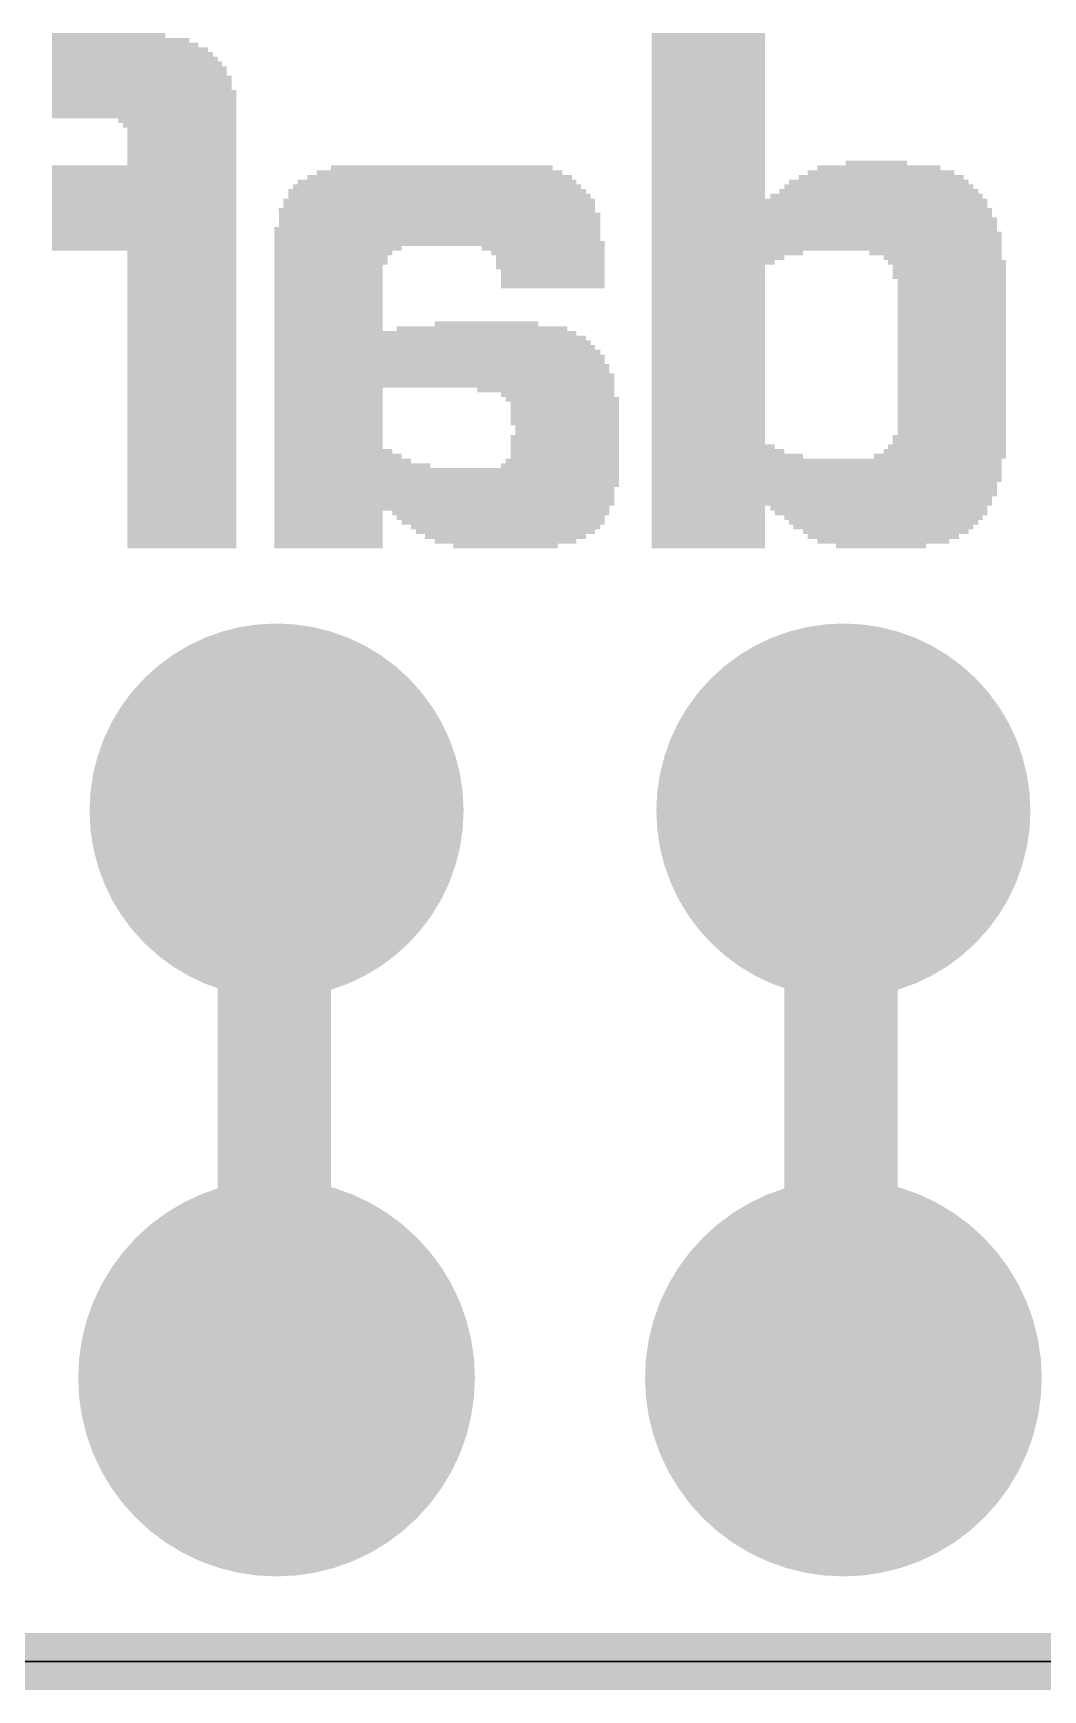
# Model space of a CAD drawing. Extents: x -0.1 to 50.9, y -0.1 to 23.
# Drawn here: x 17.96 to 22.48, y -0.13 to 7.29 of the extents above; entities that cross this region are included whole.
import ezdxf

# ---------------------------------------------------------------- set-up
doc = ezdxf.new("R2010")
doc.units = 0
for name, color, linetype in [('1', 12, 'CONTINUOUS'), ('16', 5, 'CONTINUOUS'), ('17', 110, 'CONTINUOUS'), ('20', 53, 'CONTINUOUS'), ('200', 40, 'CONTINUOUS'), ('201', 6, 'CONTINUOUS')]:
    doc.layers.add(name, color=color, linetype=linetype)

# ---------------------------------------------------------------- blocks, each defined once
blk = doc.blocks.new('ROUNDP')
at = {"const_width": 0.5}
blk.add_lwpolyline([(0, -0.25, 1), (0, 0.25, 1), (0, -0.25)], format="xyb", dxfattribs=at)
blk = doc.blocks.new('RECT')
blk.add_solid([(-0.5, -0.5), (0.5, -0.5), (-0.5, 0.5), (0.5, 0.5)])

msp = doc.modelspace()

# ---------------------------------------------------------------- linework, layer by layer
at = {"layer": '1', "const_width": 0.254}
msp.add_lwpolyline([(0, 0), (50.8, 0)], dxfattribs=at)
at = {"layer": '16', "const_width": 0.254}
for points in [[(19.05, 1.27), (19.05, 3.81)], [(21.59, 3.81), (21.59, 1.27)], [(0, 0), (50.8, 0)]]:
    msp.add_lwpolyline(points, dxfattribs=at)
at = {"layer": '16', "const_width": 0.127}
for points in [[(19.1135, 3.81, 1), (18.9865, 3.81)], [(21.6535, 3.81, 1), (21.5265, 3.81)], [(18.9865, 1.27, 1), (19.1135, 1.27)], [(21.5265, 1.27, 1), (21.6535, 1.27)]]:
    msp.add_lwpolyline(points, format="xyb", dxfattribs=at)
at = {"layer": '20'}
for p, q in [((48.26, 0), (2.54, 0)), ((2.54, 0), (48.26, 0))]:
    msp.add_line(p, q, dxfattribs=at)

# ---------------------------------------------------------------- block references
at = {"layer": '17', "xscale": 1.6764, "yscale": 1.6764, "rotation": 270}
for p in [(19.05, 3.81), (19.05, 3.81), (21.59, 3.81), (21.59, 3.81)]:
    msp.add_blockref('ROUNDP', p, dxfattribs=at)
at = {"layer": '17', "xscale": 1.778, "yscale": 1.778}
for p in [(19.05, 1.27), (19.05, 1.27), (21.59, 1.27), (21.59, 1.27)]:
    msp.add_blockref('ROUNDP', p, dxfattribs=at)
at = {"layer": '200'}
for p, xscale, yscale in [((19.0398, 4.0005), 0.3404, 0.0213), ((19.0398, 4.0217), 0.254, 0.0211), ((19.0398, 4.0428), 0.1676, 0.0211), ((21.5798, 4.0005), 0.3404, 0.0213), ((21.5798, 4.0217), 0.254, 0.0211), ((21.5798, 4.0428), 0.1676, 0.0211), ((19.0398, 3.9582), 0.4216, 0.0211), ((19.0398, 3.937), 0.4216, 0.0213), ((19.0398, 3.9793), 0.381, 0.0211), ((21.5798, 3.9582), 0.4216, 0.0211), ((21.5798, 3.937), 0.4216, 0.0213), ((21.5798, 3.9793), 0.381, 0.0211), ((19.0398, 3.8735), 0.508, 0.0213), ((19.0398, 3.8523), 0.508, 0.0211), ((19.0398, 3.9158), 0.4674, 0.0211), ((19.0398, 3.8947), 0.4674, 0.0211), ((21.5798, 3.8735), 0.508, 0.0213), ((21.5798, 3.8523), 0.508, 0.0211), ((21.5798, 3.9158), 0.4674, 0.0211), ((21.5798, 3.8947), 0.4674, 0.0211), ((19.0398, 3.8312), 0.508, 0.0211), ((19.0398, 3.81), 0.508, 0.0213), ((19.0398, 3.7888), 0.508, 0.0211), ((21.5798, 3.8312), 0.508, 0.0211), ((21.5798, 3.81), 0.508, 0.0213), ((21.5798, 3.7888), 0.508, 0.0211), ((19.0398, 3.7677), 0.508, 0.0211), ((19.0398, 3.7465), 0.508, 0.0213), ((19.0398, 3.7253), 0.508, 0.0211), ((19.0398, 3.7042), 0.508, 0.0211), ((21.5798, 3.7677), 0.508, 0.0211), ((21.5798, 3.7465), 0.508, 0.0213), ((21.5798, 3.7253), 0.508, 0.0211), ((21.5798, 3.7042), 0.508, 0.0211), ((19.0398, 3.683), 0.508, 0.0213), ((19.0398, 3.6618), 0.508, 0.0211), ((19.0398, 3.6407), 0.508, 0.0211), ((21.5798, 3.683), 0.508, 0.0213), ((21.5798, 3.6618), 0.508, 0.0211), ((21.5798, 3.6407), 0.508, 0.0211), ((19.0398, 3.6195), 0.508, 0.0213), ((19.0398, 3.5983), 0.508, 0.0211), ((19.0398, 3.5772), 0.508, 0.0211), ((19.0398, 3.556), 0.508, 0.0213), ((21.5798, 3.6195), 0.508, 0.0213), ((21.5798, 3.5983), 0.508, 0.0211), ((21.5798, 3.5772), 0.508, 0.0211), ((21.5798, 3.556), 0.508, 0.0213), ((19.0398, 3.5348), 0.508, 0.0211), ((19.0398, 3.5137), 0.508, 0.0211), ((19.0398, 3.4925), 0.508, 0.0213), ((21.5798, 3.5348), 0.508, 0.0211), ((21.5798, 3.5137), 0.508, 0.0211), ((21.5798, 3.4925), 0.508, 0.0213), ((19.0398, 3.4713), 0.508, 0.0211), ((19.0398, 3.4502), 0.508, 0.0211), ((19.0398, 3.429), 0.508, 0.0213), ((19.0398, 3.4078), 0.508, 0.0211), ((21.5798, 3.4713), 0.508, 0.0211), ((21.5798, 3.4502), 0.508, 0.0211), ((21.5798, 3.429), 0.508, 0.0213), ((21.5798, 3.4078), 0.508, 0.0211), ((19.0398, 3.3867), 0.508, 0.0211), ((19.0398, 3.3655), 0.508, 0.0213), ((19.0398, 3.3443), 0.508, 0.0211), ((21.5798, 3.3867), 0.508, 0.0211), ((21.5798, 3.3655), 0.508, 0.0213), ((21.5798, 3.3443), 0.508, 0.0211), ((19.0398, 3.3232), 0.508, 0.0211), ((19.0398, 3.302), 0.508, 0.0213), ((19.0398, 3.2808), 0.508, 0.0211), ((19.0398, 3.2597), 0.508, 0.0211), ((21.5798, 3.3232), 0.508, 0.0211), ((21.5798, 3.302), 0.508, 0.0213), ((21.5798, 3.2808), 0.508, 0.0211), ((21.5798, 3.2597), 0.508, 0.0211), ((19.0398, 3.2385), 0.508, 0.0213), ((19.0398, 3.2173), 0.508, 0.0211), ((19.0398, 3.1962), 0.508, 0.0211), ((21.5798, 3.2385), 0.508, 0.0213), ((21.5798, 3.2173), 0.508, 0.0211), ((21.5798, 3.1962), 0.508, 0.0211), ((19.0398, 3.175), 0.508, 0.0213), ((19.0398, 3.1538), 0.508, 0.0211), ((19.0398, 3.1327), 0.508, 0.0211), ((19.0398, 3.1115), 0.508, 0.0213), ((21.5798, 3.175), 0.508, 0.0213), ((21.5798, 3.1538), 0.508, 0.0211), ((21.5798, 3.1327), 0.508, 0.0211), ((21.5798, 3.1115), 0.508, 0.0213), ((19.0398, 3.0903), 0.508, 0.0211), ((19.0398, 3.0692), 0.508, 0.0211), ((19.0398, 3.048), 0.508, 0.0213), ((21.5798, 3.0903), 0.508, 0.0211), ((21.5798, 3.0692), 0.508, 0.0211), ((21.5798, 3.048), 0.508, 0.0213), ((19.0398, 3.0268), 0.508, 0.0211), ((19.0398, 3.0057), 0.508, 0.0211), ((19.0398, 2.9845), 0.508, 0.0213), ((19.0398, 2.9633), 0.508, 0.0211), ((21.5798, 3.0268), 0.508, 0.0211), ((21.5798, 3.0057), 0.508, 0.0211), ((21.5798, 2.9845), 0.508, 0.0213), ((21.5798, 2.9633), 0.508, 0.0211), ((19.0398, 2.9422), 0.508, 0.0211), ((19.0398, 2.921), 0.508, 0.0213), ((19.0398, 2.8998), 0.508, 0.0211), ((21.5798, 2.9422), 0.508, 0.0211), ((21.5798, 2.921), 0.508, 0.0213), ((21.5798, 2.8998), 0.508, 0.0211), ((19.0398, 2.8787), 0.508, 0.0211), ((19.0398, 2.8575), 0.508, 0.0213), ((19.0398, 2.8363), 0.508, 0.0211), ((19.0398, 2.8152), 0.508, 0.0211), ((21.5798, 2.8787), 0.508, 0.0211), ((21.5798, 2.8575), 0.508, 0.0213), ((21.5798, 2.8363), 0.508, 0.0211), ((21.5798, 2.8152), 0.508, 0.0211), ((19.0398, 2.794), 0.508, 0.0213), ((19.0398, 2.7728), 0.508, 0.0211), ((19.0398, 2.7517), 0.508, 0.0211), ((21.5798, 2.794), 0.508, 0.0213), ((21.5798, 2.7728), 0.508, 0.0211), ((21.5798, 2.7517), 0.508, 0.0211), ((19.0398, 2.7305), 0.508, 0.0213), ((19.0398, 2.7093), 0.508, 0.0211), ((19.0398, 2.6882), 0.508, 0.0211), ((19.0398, 2.667), 0.508, 0.0213), ((21.5798, 2.7305), 0.508, 0.0213), ((21.5798, 2.7093), 0.508, 0.0211), ((21.5798, 2.6882), 0.508, 0.0211), ((21.5798, 2.667), 0.508, 0.0213), ((19.0398, 2.6458), 0.508, 0.0211), ((19.0398, 2.6247), 0.508, 0.0211), ((19.0398, 2.6035), 0.508, 0.0213), ((21.5798, 2.6458), 0.508, 0.0211), ((21.5798, 2.6247), 0.508, 0.0211), ((21.5798, 2.6035), 0.508, 0.0213), ((19.0398, 2.5823), 0.508, 0.0211), ((19.0398, 2.5612), 0.508, 0.0211), ((19.0398, 2.54), 0.508, 0.0213), ((19.0398, 2.5188), 0.508, 0.0211), ((21.5798, 2.5823), 0.508, 0.0211), ((21.5798, 2.5612), 0.508, 0.0211), ((21.5798, 2.54), 0.508, 0.0213), ((21.5798, 2.5188), 0.508, 0.0211), ((19.0398, 2.4977), 0.508, 0.0211), ((19.0398, 2.4765), 0.508, 0.0213), ((19.0398, 2.4553), 0.508, 0.0211), ((21.5798, 2.4977), 0.508, 0.0211), ((21.5798, 2.4765), 0.508, 0.0213), ((21.5798, 2.4553), 0.508, 0.0211), ((19.0398, 2.4342), 0.508, 0.0211), ((19.0398, 2.413), 0.508, 0.0213), ((19.0398, 2.3918), 0.508, 0.0211), ((19.0398, 2.3707), 0.508, 0.0211), ((21.5798, 2.4342), 0.508, 0.0211), ((21.5798, 2.413), 0.508, 0.0213), ((21.5798, 2.3918), 0.508, 0.0211), ((21.5798, 2.3707), 0.508, 0.0211), ((19.0398, 2.3495), 0.508, 0.0213), ((19.0398, 2.3283), 0.508, 0.0211), ((19.0398, 2.3072), 0.508, 0.0211), ((21.5798, 2.3495), 0.508, 0.0213), ((21.5798, 2.3283), 0.508, 0.0211), ((21.5798, 2.3072), 0.508, 0.0211), ((19.0398, 2.286), 0.508, 0.0213), ((19.0398, 2.2648), 0.508, 0.0211), ((19.0398, 2.2437), 0.508, 0.0211), ((19.0398, 2.2225), 0.508, 0.0213), ((21.5798, 2.286), 0.508, 0.0213), ((21.5798, 2.2648), 0.508, 0.0211), ((21.5798, 2.2437), 0.508, 0.0211), ((21.5798, 2.2225), 0.508, 0.0213), ((19.0398, 2.2013), 0.508, 0.0211), ((19.0398, 2.1802), 0.508, 0.0211), ((19.0398, 2.159), 0.508, 0.0213), ((21.5798, 2.2013), 0.508, 0.0211), ((21.5798, 2.1802), 0.508, 0.0211), ((21.5798, 2.159), 0.508, 0.0213), ((19.0398, 2.1378), 0.508, 0.0211), ((19.0398, 2.1167), 0.508, 0.0211), ((19.0398, 2.0955), 0.508, 0.0213), ((19.0398, 2.0743), 0.508, 0.0211), ((21.5798, 2.1378), 0.508, 0.0211), ((21.5798, 2.1167), 0.508, 0.0211), ((21.5798, 2.0955), 0.508, 0.0213), ((21.5798, 2.0743), 0.508, 0.0211), ((19.0398, 2.0532), 0.508, 0.0211), ((19.0398, 2.032), 0.508, 0.0213), ((19.0398, 2.0108), 0.508, 0.0211), ((21.5798, 2.0532), 0.508, 0.0211), ((21.5798, 2.032), 0.508, 0.0213), ((21.5798, 2.0108), 0.508, 0.0211), ((19.0398, 1.9897), 0.508, 0.0211), ((19.0398, 1.9685), 0.508, 0.0213), ((19.0398, 1.9473), 0.508, 0.0211), ((19.0398, 1.9262), 0.508, 0.0211), ((21.5798, 1.9897), 0.508, 0.0211), ((21.5798, 1.9685), 0.508, 0.0213), ((21.5798, 1.9473), 0.508, 0.0211), ((21.5798, 1.9262), 0.508, 0.0211), ((19.0398, 1.905), 0.508, 0.0213), ((19.0398, 1.8838), 0.508, 0.0211), ((19.0398, 1.8627), 0.508, 0.0211), ((21.5798, 1.905), 0.508, 0.0213), ((21.5798, 1.8838), 0.508, 0.0211), ((21.5798, 1.8627), 0.508, 0.0211), ((19.0398, 1.8415), 0.508, 0.0213), ((19.0398, 1.8203), 0.508, 0.0211), ((19.0398, 1.7992), 0.508, 0.0211), ((19.0398, 1.778), 0.508, 0.0213), ((21.5798, 1.8415), 0.508, 0.0213), ((21.5798, 1.8203), 0.508, 0.0211), ((21.5798, 1.7992), 0.508, 0.0211), ((21.5798, 1.778), 0.508, 0.0213), ((19.0398, 1.7568), 0.508, 0.0211), ((19.0398, 1.7357), 0.508, 0.0211), ((19.0398, 1.7145), 0.508, 0.0213), ((21.5798, 1.7568), 0.508, 0.0211), ((21.5798, 1.7357), 0.508, 0.0211), ((21.5798, 1.7145), 0.508, 0.0213), ((19.0398, 1.6933), 0.508, 0.0211), ((19.0398, 1.6722), 0.508, 0.0211), ((19.0398, 1.651), 0.508, 0.0213), ((19.0398, 1.6298), 0.508, 0.0211), ((21.5798, 1.6933), 0.508, 0.0211), ((21.5798, 1.6722), 0.508, 0.0211), ((21.5798, 1.651), 0.508, 0.0213), ((21.5798, 1.6298), 0.508, 0.0211), ((19.0398, 1.6087), 0.508, 0.0211), ((19.0398, 1.5875), 0.508, 0.0213), ((19.0398, 1.5663), 0.508, 0.0211), ((21.5798, 1.6087), 0.508, 0.0211), ((21.5798, 1.5875), 0.508, 0.0213), ((21.5798, 1.5663), 0.508, 0.0211), ((19.0398, 1.5452), 0.508, 0.0211), ((19.0398, 1.524), 0.508, 0.0213), ((19.0398, 1.5028), 0.508, 0.0211), ((19.0398, 1.4817), 0.508, 0.0211), ((21.5798, 1.5452), 0.508, 0.0211), ((21.5798, 1.524), 0.508, 0.0213), ((21.5798, 1.5028), 0.508, 0.0211), ((21.5798, 1.4817), 0.508, 0.0211), ((19.0398, 1.4605), 0.508, 0.0213), ((19.0398, 1.4393), 0.508, 0.0211), ((19.0398, 1.4182), 0.508, 0.0211), ((21.5798, 1.4605), 0.508, 0.0213), ((21.5798, 1.4393), 0.508, 0.0211), ((21.5798, 1.4182), 0.508, 0.0211), ((19.0398, 1.397), 0.508, 0.0213), ((19.0398, 1.3758), 0.508, 0.0211), ((19.0398, 1.3547), 0.508, 0.0211), ((19.0398, 1.3335), 0.508, 0.0213), ((21.5798, 1.397), 0.508, 0.0213), ((21.5798, 1.3758), 0.508, 0.0211), ((21.5798, 1.3547), 0.508, 0.0211), ((21.5798, 1.3335), 0.508, 0.0213), ((19.0398, 1.3123), 0.508, 0.0211), ((19.0398, 1.2912), 0.508, 0.0211), ((19.0398, 1.27), 0.508, 0.0213), ((21.5798, 1.3123), 0.508, 0.0211), ((21.5798, 1.2912), 0.508, 0.0211), ((21.5798, 1.27), 0.508, 0.0213), ((19.0398, 1.2488), 0.508, 0.0211), ((19.0398, 1.2277), 0.508, 0.0211), ((19.0398, 1.2065), 0.508, 0.0213), ((19.0398, 1.1853), 0.508, 0.0211), ((21.5798, 1.2488), 0.508, 0.0211), ((21.5798, 1.2277), 0.508, 0.0211), ((21.5798, 1.2065), 0.508, 0.0213), ((21.5798, 1.1853), 0.508, 0.0211), ((19.0398, 1.1642), 0.4674, 0.0211), ((19.0398, 1.143), 0.4674, 0.0213), ((19.0398, 1.1218), 0.4216, 0.0211), ((21.5798, 1.1642), 0.4674, 0.0211), ((21.5798, 1.143), 0.4674, 0.0213), ((21.5798, 1.1218), 0.4216, 0.0211), ((19.0398, 1.1007), 0.4216, 0.0211), ((19.0398, 1.0795), 0.381, 0.0213), ((19.0398, 1.0583), 0.3404, 0.0211), ((19.0398, 1.0372), 0.254, 0.0211), ((21.5798, 1.1007), 0.4216, 0.0211), ((21.5798, 1.0795), 0.381, 0.0213), ((21.5798, 1.0583), 0.3404, 0.0211), ((21.5798, 1.0372), 0.254, 0.0211), ((19.0398, 1.016), 0.1676, 0.0213), ((21.5798, 1.016), 0.1676, 0.0213)]:
    msp.add_blockref('RECT', p, dxfattribs=dict(at, xscale=xscale, yscale=yscale))
at = {"layer": '201', "rotation": 180}
for p, xscale, yscale in [((18.2982, 7.2813), 0.508, 0.0211), ((18.3515, 7.2602), 0.6147, 0.0211), ((20.9855, 7.2813), 0.508, 0.0211), ((20.9855, 7.2602), 0.508, 0.0211), ((18.3934, 7.2178), 0.6985, 0.0211), ((18.4048, 7.1967), 0.7214, 0.0211), ((18.3718, 7.239), 0.6553, 0.0213), ((20.9855, 7.239), 0.508, 0.0213), ((20.9855, 7.2178), 0.508, 0.0211), ((20.9855, 7.1967), 0.508, 0.0211), ((18.415, 7.1755), 0.7417, 0.0213), ((18.4252, 7.1543), 0.762, 0.0211), ((18.4353, 7.1332), 0.7823, 0.0211), ((18.4353, 7.112), 0.7823, 0.0213), ((20.9855, 7.1755), 0.508, 0.0213), ((20.9855, 7.1543), 0.508, 0.0211), ((20.9855, 7.1332), 0.508, 0.0211), ((20.9855, 7.112), 0.508, 0.0213), ((18.4468, 7.0908), 0.8052, 0.0211), ((18.4468, 7.0697), 0.8052, 0.0211), ((18.4468, 7.0485), 0.8052, 0.0213), ((20.9855, 7.0908), 0.508, 0.0211), ((20.9855, 7.0697), 0.508, 0.0211), ((20.9855, 7.0485), 0.508, 0.0213), ((18.4569, 7.0273), 0.8255, 0.0211), ((18.4569, 7.0062), 0.8255, 0.0211), ((18.4569, 6.985), 0.8255, 0.0213), ((18.4569, 6.9638), 0.8255, 0.0211), ((20.9855, 7.0273), 0.508, 0.0211), ((20.9855, 7.0062), 0.508, 0.0211), ((20.9855, 6.985), 0.508, 0.0213), ((20.9855, 6.9638), 0.508, 0.0211), ((18.4569, 6.9427), 0.8255, 0.0211), ((18.4569, 6.9215), 0.8255, 0.0213), ((18.6055, 6.9003), 0.5283, 0.0211), ((20.9855, 6.9427), 0.508, 0.0211), ((20.9855, 6.9215), 0.508, 0.0213), ((20.9855, 6.9003), 0.508, 0.0211), ((18.6157, 6.8792), 0.508, 0.0211), ((18.6258, 6.858), 0.4877, 0.0213), ((18.6258, 6.8368), 0.4877, 0.0211), ((18.6258, 6.8157), 0.4877, 0.0211), ((20.9855, 6.8792), 0.508, 0.0211), ((20.9855, 6.858), 0.508, 0.0213), ((20.9855, 6.8368), 0.508, 0.0211), ((20.9855, 6.8157), 0.508, 0.0211), ((18.6258, 6.7945), 0.4877, 0.0213), ((18.6258, 6.7733), 0.4877, 0.0211), ((18.6258, 6.7522), 0.4877, 0.0211), ((20.9855, 6.7945), 0.508, 0.0213), ((20.9855, 6.7733), 0.508, 0.0211), ((20.9855, 6.7522), 0.508, 0.0211), ((18.4569, 6.6887), 0.8255, 0.0211), ((18.4569, 6.6675), 0.8255, 0.0213), ((18.6258, 6.731), 0.4877, 0.0213), ((18.6258, 6.7098), 0.4877, 0.0211), ((19.7803, 6.6675), 1.0998, 0.0213), ((19.7904, 6.6887), 0.9931, 0.0211), ((20.9855, 6.731), 0.508, 0.0213), ((20.9855, 6.7098), 0.508, 0.0211), ((20.9855, 6.6887), 0.508, 0.0211), ((20.9855, 6.6675), 0.508, 0.0213), ((21.7589, 6.6675), 0.6579, 0.0213), ((21.7488, 6.6887), 0.5512, 0.0211), ((21.7373, 6.7098), 0.2743, 0.0211), ((18.4569, 6.6463), 0.8255, 0.0211), ((18.4569, 6.6252), 0.8255, 0.0211), ((18.4569, 6.604), 0.8255, 0.0213), ((19.7688, 6.604), 1.2903, 0.0213), ((19.7688, 6.6252), 1.2497, 0.0211), ((19.7803, 6.6463), 1.1862, 0.0211), ((20.9855, 6.6463), 0.508, 0.0211), ((20.9855, 6.6252), 0.508, 0.0211), ((20.9855, 6.604), 0.508, 0.0213), ((21.7488, 6.604), 0.8458, 0.0213), ((21.7488, 6.6252), 0.8052, 0.0211), ((21.7589, 6.6463), 0.7391, 0.0211), ((18.4569, 6.5828), 0.8255, 0.0211), ((18.4569, 6.5617), 0.8255, 0.0211), ((18.4569, 6.5405), 0.8255, 0.0213), ((18.4569, 6.5193), 0.8255, 0.0211), ((19.779, 6.5405), 1.397, 0.0213), ((19.779, 6.5193), 1.397, 0.0211), ((19.7701, 6.5828), 1.3335, 0.0211), ((19.7803, 6.5617), 1.3538, 0.0211), ((21.4833, 6.5405), 1.5037, 0.0213), ((21.4833, 6.5193), 1.5037, 0.0211), ((20.9855, 6.5828), 0.508, 0.0211), ((20.9855, 6.5617), 0.508, 0.0211), ((21.7386, 6.5617), 0.9525, 0.0211), ((21.7488, 6.5828), 0.8915, 0.0211), ((18.4569, 6.4982), 0.8255, 0.0211), ((18.4569, 6.477), 0.8255, 0.0213), ((18.4569, 6.4558), 0.8255, 0.0211), ((19.7688, 6.4982), 1.4173, 0.0211), ((19.7803, 6.477), 1.4402, 0.0213), ((19.7803, 6.4558), 1.4402, 0.0211), ((21.5049, 6.4558), 1.5469, 0.0211), ((21.4935, 6.4982), 1.524, 0.0211), ((21.4935, 6.477), 1.524, 0.0213), ((18.4569, 6.4347), 0.8255, 0.0211), ((18.4569, 6.4135), 0.8255, 0.0213), ((18.4569, 6.3923), 0.8255, 0.0211), ((18.4569, 6.3712), 0.8255, 0.0211), ((19.7701, 6.4135), 1.4605, 0.0213), ((19.7701, 6.3923), 1.4605, 0.0211), ((19.7701, 6.3712), 1.4605, 0.0211), ((19.7803, 6.4347), 1.4402, 0.0211), ((21.5049, 6.4347), 1.5469, 0.0211), ((21.5049, 6.4135), 1.5469, 0.0213), ((21.5151, 6.3923), 1.5672, 0.0211), ((21.5151, 6.3712), 1.5672, 0.0211), ((18.4569, 6.35), 0.8255, 0.0213), ((18.4569, 6.3288), 0.8255, 0.0211), ((18.6258, 6.3077), 0.4877, 0.0211), ((19.304, 6.3077), 0.5283, 0.0211), ((19.7803, 6.35), 1.4808, 0.0213), ((19.3256, 6.3288), 0.5715, 0.0211), ((20.2451, 6.3288), 0.5512, 0.0211), ((20.2667, 6.3077), 0.508, 0.0211), ((21.5151, 6.35), 1.5672, 0.0213), ((21.5151, 6.3288), 1.5672, 0.0211), ((21.0706, 6.3077), 0.6782, 0.0211), ((22.0028, 6.3077), 0.5918, 0.0211), ((18.6258, 6.2865), 0.4877, 0.0213), ((18.6258, 6.2653), 0.4877, 0.0211), ((18.6258, 6.2442), 0.4877, 0.0211), ((18.6258, 6.223), 0.4877, 0.0213), ((19.2938, 6.2865), 0.508, 0.0213), ((19.2938, 6.2653), 0.508, 0.0211), ((19.2824, 6.2442), 0.4851, 0.0211), ((19.2824, 6.223), 0.4851, 0.0213), ((20.2768, 6.2865), 0.4877, 0.0213), ((20.2768, 6.2653), 0.4877, 0.0211), ((20.2768, 6.2442), 0.4877, 0.0211), ((20.2883, 6.223), 0.4648, 0.0213), ((21.0287, 6.2865), 0.5944, 0.0213), ((21.0071, 6.2653), 0.5512, 0.0211), ((20.9855, 6.2442), 0.508, 0.0211), ((20.9855, 6.223), 0.508, 0.0213), ((22.0345, 6.2865), 0.5283, 0.0213), ((22.0548, 6.2653), 0.5283, 0.0211), ((22.065, 6.2442), 0.508, 0.0211), ((22.065, 6.223), 0.508, 0.0213), ((18.6258, 6.2018), 0.4877, 0.0211), ((18.6258, 6.1807), 0.4877, 0.0211), ((18.6258, 6.1595), 0.4877, 0.0213), ((19.2824, 6.2018), 0.4851, 0.0211), ((19.2824, 6.1807), 0.4851, 0.0211), ((19.2824, 6.1595), 0.4851, 0.0213), ((20.2883, 6.2018), 0.4648, 0.0211), ((20.2883, 6.1807), 0.4648, 0.0211), ((20.2883, 6.1595), 0.4648, 0.0213), ((20.9855, 6.2018), 0.508, 0.0211), ((20.9855, 6.1807), 0.508, 0.0211), ((20.9855, 6.1595), 0.508, 0.0213), ((22.065, 6.2018), 0.508, 0.0211), ((22.0764, 6.1807), 0.4851, 0.0211), ((22.0764, 6.1595), 0.4851, 0.0213), ((18.6258, 6.1383), 0.4877, 0.0211), ((18.6258, 6.1172), 0.4877, 0.0211), ((18.6258, 6.096), 0.4877, 0.0213), ((18.6258, 6.0748), 0.4877, 0.0211), ((19.2824, 6.1383), 0.4851, 0.0211), ((19.2824, 6.1172), 0.4851, 0.0211), ((19.2824, 6.096), 0.4851, 0.0213), ((19.2824, 6.0748), 0.4851, 0.0211), ((20.9855, 6.1383), 0.508, 0.0211), ((20.9855, 6.1172), 0.508, 0.0211), ((20.9855, 6.096), 0.508, 0.0213), ((20.9855, 6.0748), 0.508, 0.0211), ((22.0764, 6.1383), 0.4851, 0.0211), ((22.0764, 6.1172), 0.4851, 0.0211), ((22.0764, 6.096), 0.4851, 0.0213), ((22.0764, 6.0748), 0.4851, 0.0211), ((18.6258, 6.0537), 0.4877, 0.0211), ((18.6258, 6.0325), 0.4877, 0.0213), ((18.6258, 6.0113), 0.4877, 0.0211), ((19.2824, 6.0537), 0.4851, 0.0211), ((19.2824, 6.0325), 0.4851, 0.0213), ((19.2824, 6.0113), 0.4851, 0.0211), ((20.9855, 6.0537), 0.508, 0.0211), ((20.9855, 6.0325), 0.508, 0.0213), ((20.9855, 6.0113), 0.508, 0.0211), ((22.0764, 6.0537), 0.4851, 0.0211), ((22.0764, 6.0325), 0.4851, 0.0213), ((22.0764, 6.0113), 0.4851, 0.0211), ((18.6258, 5.9902), 0.4877, 0.0211), ((18.6258, 5.969), 0.4877, 0.0213), ((18.6258, 5.9478), 0.4877, 0.0211), ((18.6258, 5.9267), 0.4877, 0.0211), ((19.2824, 5.9902), 0.4851, 0.0211), ((19.2824, 5.969), 0.4851, 0.0213), ((19.7383, 5.9267), 1.397, 0.0211), ((19.7168, 5.9478), 1.3538, 0.0211), ((19.9708, 5.969), 0.7645, 0.0213), ((19.9911, 5.9902), 0.4648, 0.0211), ((20.9855, 5.9902), 0.508, 0.0211), ((20.9855, 5.969), 0.508, 0.0213), ((20.9855, 5.9478), 0.508, 0.0211), ((20.9855, 5.9267), 0.508, 0.0211), ((22.0764, 5.9902), 0.4851, 0.0211), ((22.0764, 5.969), 0.4851, 0.0213), ((22.0764, 5.9478), 0.4851, 0.0211), ((22.0764, 5.9267), 0.4851, 0.0211), ((18.6258, 5.9055), 0.4877, 0.0213), ((18.6258, 5.8843), 0.4877, 0.0211), ((18.6258, 5.8632), 0.4877, 0.0211), ((19.7701, 5.8632), 1.4605, 0.0211), ((19.7485, 5.9055), 1.4173, 0.0213), ((19.7587, 5.8843), 1.4376, 0.0211), ((20.9855, 5.9055), 0.508, 0.0213), ((20.9855, 5.8843), 0.508, 0.0211), ((20.9855, 5.8632), 0.508, 0.0211), ((22.0764, 5.9055), 0.4851, 0.0213), ((22.0764, 5.8843), 0.4851, 0.0211), ((22.0764, 5.8632), 0.4851, 0.0211), ((18.6258, 5.842), 0.4877, 0.0213), ((18.6258, 5.8208), 0.4877, 0.0211), ((18.6258, 5.7997), 0.4877, 0.0211), ((18.6258, 5.7785), 0.4877, 0.0213), ((19.7803, 5.842), 1.4808, 0.0213), ((19.7803, 5.8208), 1.4808, 0.0211), ((19.7904, 5.7997), 1.5011, 0.0211), ((19.7904, 5.7785), 1.5011, 0.0213), ((20.9855, 5.842), 0.508, 0.0213), ((20.9855, 5.8208), 0.508, 0.0211), ((20.9855, 5.7997), 0.508, 0.0211), ((20.9855, 5.7785), 0.508, 0.0213), ((22.0764, 5.842), 0.4851, 0.0213), ((22.0764, 5.8208), 0.4851, 0.0211), ((22.0764, 5.7997), 0.4851, 0.0211), ((22.0764, 5.7785), 0.4851, 0.0213), ((18.6258, 5.7573), 0.4877, 0.0211), ((18.6258, 5.7362), 0.4877, 0.0211), ((18.6258, 5.715), 0.4877, 0.0213), ((19.8018, 5.7573), 1.524, 0.0211), ((19.8018, 5.7362), 1.524, 0.0211), ((19.8018, 5.715), 1.524, 0.0213), ((20.9855, 5.7573), 0.508, 0.0211), ((20.9855, 5.7362), 0.508, 0.0211), ((20.9855, 5.715), 0.508, 0.0213), ((22.0764, 5.7573), 0.4851, 0.0211), ((22.0764, 5.7362), 0.4851, 0.0211), ((22.0764, 5.715), 0.4851, 0.0213), ((18.6258, 5.6938), 0.4877, 0.0211), ((18.6258, 5.6727), 0.4877, 0.0211), ((18.6258, 5.6515), 0.4877, 0.0213), ((18.6258, 5.6303), 0.4877, 0.0211), ((19.2824, 5.6938), 0.4851, 0.0211), ((19.2824, 5.6727), 0.4851, 0.0211), ((19.2824, 5.6515), 0.4851, 0.0213), ((19.2824, 5.6303), 0.4851, 0.0211), ((20.2565, 5.6938), 0.6147, 0.0211), ((20.3098, 5.6727), 0.508, 0.0211), ((20.3302, 5.6515), 0.508, 0.0213), ((20.3416, 5.6303), 0.4851, 0.0211), ((20.9855, 5.6938), 0.508, 0.0211), ((20.9855, 5.6727), 0.508, 0.0211), ((20.9855, 5.6515), 0.508, 0.0213), ((20.9855, 5.6303), 0.508, 0.0211), ((22.0764, 5.6938), 0.4851, 0.0211), ((22.0764, 5.6727), 0.4851, 0.0211), ((22.0764, 5.6515), 0.4851, 0.0213), ((22.0764, 5.6303), 0.4851, 0.0211), ((18.6258, 5.6092), 0.4877, 0.0211), ((18.6258, 5.588), 0.4877, 0.0213), ((18.6258, 5.5668), 0.4877, 0.0211), ((19.2824, 5.6092), 0.4851, 0.0211), ((19.2824, 5.588), 0.4851, 0.0213), ((19.2824, 5.5668), 0.4851, 0.0211), ((20.3416, 5.6092), 0.4851, 0.0211), ((20.3416, 5.588), 0.4851, 0.0213), ((20.3416, 5.5668), 0.4851, 0.0211), ((20.9855, 5.6092), 0.508, 0.0211), ((20.9855, 5.588), 0.508, 0.0213), ((20.9855, 5.5668), 0.508, 0.0211), ((22.0764, 5.6092), 0.4851, 0.0211), ((22.0764, 5.588), 0.4851, 0.0213), ((22.0764, 5.5668), 0.4851, 0.0211), ((18.6258, 5.5457), 0.4877, 0.0211), ((18.6258, 5.5245), 0.4877, 0.0213), ((18.6258, 5.5033), 0.4877, 0.0211), ((18.6258, 5.4822), 0.4877, 0.0211), ((19.2824, 5.5457), 0.4851, 0.0211), ((19.2824, 5.5245), 0.4851, 0.0213), ((19.2824, 5.5033), 0.4851, 0.0211), ((19.2824, 5.4822), 0.4851, 0.0211), ((20.3416, 5.5457), 0.4851, 0.0211), ((20.3416, 5.4822), 0.4851, 0.0211), ((20.3518, 5.5245), 0.4648, 0.0213), ((20.3518, 5.5033), 0.4648, 0.0211), ((20.9855, 5.5457), 0.508, 0.0211), ((20.9855, 5.5245), 0.508, 0.0213), ((20.9855, 5.5033), 0.508, 0.0211), ((20.9855, 5.4822), 0.508, 0.0211), ((22.065, 5.4822), 0.508, 0.0211), ((22.0764, 5.5457), 0.4851, 0.0211), ((22.0764, 5.5245), 0.4851, 0.0213), ((22.0764, 5.5033), 0.4851, 0.0211), ((18.6258, 5.461), 0.4877, 0.0213), ((18.6258, 5.4398), 0.4877, 0.0211), ((18.6258, 5.4187), 0.4877, 0.0211), ((19.2824, 5.461), 0.4851, 0.0213), ((19.2824, 5.4398), 0.4851, 0.0211), ((19.304, 5.4187), 0.5283, 0.0211), ((20.3416, 5.461), 0.4851, 0.0213), ((20.3416, 5.4398), 0.4851, 0.0211), ((20.3416, 5.4187), 0.4851, 0.0211), ((20.9855, 5.461), 0.508, 0.0213), ((21.0071, 5.4398), 0.5512, 0.0211), ((21.0287, 5.4187), 0.5944, 0.0211), ((22.0447, 5.4187), 0.5486, 0.0211), ((22.0548, 5.4398), 0.5283, 0.0211), ((22.065, 5.461), 0.508, 0.0213), ((18.6258, 5.3975), 0.4877, 0.0213), ((18.6258, 5.3763), 0.4877, 0.0211), ((18.6258, 5.3552), 0.4877, 0.0211), ((18.6258, 5.334), 0.4877, 0.0213), ((19.3891, 5.3552), 0.6985, 0.0211), ((19.3256, 5.3975), 0.5715, 0.0213), ((19.3459, 5.3763), 0.6121, 0.0211), ((19.812, 5.334), 1.5443, 0.0213), ((20.32, 5.3552), 0.5283, 0.0211), ((20.3302, 5.3763), 0.508, 0.0211), ((20.3416, 5.3975), 0.4851, 0.0213), ((21.0706, 5.3975), 0.6782, 0.0213), ((21.5151, 5.3763), 1.5672, 0.0211), ((21.5151, 5.3552), 1.5672, 0.0211), ((21.5151, 5.334), 1.5672, 0.0213), ((22.0231, 5.3975), 0.5918, 0.0213), ((18.6258, 5.3128), 0.4877, 0.0211), ((18.6258, 5.2917), 0.4877, 0.0211), ((18.6258, 5.2705), 0.4877, 0.0213), ((19.812, 5.3128), 1.5443, 0.0211), ((19.812, 5.2917), 1.5443, 0.0211), ((19.812, 5.2705), 1.5443, 0.0213), ((21.5049, 5.2705), 1.5469, 0.0213), ((21.5151, 5.3128), 1.5672, 0.0211), ((21.5151, 5.2917), 1.5672, 0.0211), ((18.6258, 5.2493), 0.4877, 0.0211), ((18.6258, 5.2282), 0.4877, 0.0211), ((18.6258, 5.207), 0.4877, 0.0213), ((18.6258, 5.1858), 0.4877, 0.0211), ((19.8018, 5.2493), 1.524, 0.0211), ((19.8018, 5.2282), 1.524, 0.0211), ((19.8018, 5.207), 1.524, 0.0213), ((19.8018, 5.1858), 1.524, 0.0211), ((21.5049, 5.2493), 1.5469, 0.0211), ((21.5049, 5.2282), 1.5469, 0.0211), ((21.4935, 5.207), 1.524, 0.0213), ((21.4935, 5.1858), 1.524, 0.0211), ((18.6258, 5.1647), 0.4877, 0.0211), ((18.6258, 5.1435), 0.4877, 0.0213), ((18.6258, 5.1223), 0.4877, 0.0211), ((19.2824, 5.1435), 0.4851, 0.0213), ((19.2824, 5.1223), 0.4851, 0.0211), ((19.7904, 5.1647), 1.5011, 0.0211), ((20.0546, 5.1435), 0.9728, 0.0213), ((20.0546, 5.1223), 0.9322, 0.0211), ((20.9855, 5.1647), 0.508, 0.0211), ((20.9855, 5.1435), 0.508, 0.0213), ((20.9855, 5.1223), 0.508, 0.0211), ((21.7488, 5.1647), 0.9728, 0.0211), ((21.7589, 5.1435), 0.9525, 0.0213), ((21.7703, 5.1223), 0.889, 0.0211), ((18.6258, 5.1012), 0.4877, 0.0211), ((18.6258, 5.08), 0.4877, 0.0213), ((18.6258, 5.0588), 0.4877, 0.0211), ((18.6258, 5.0377), 0.4877, 0.0211), ((19.2824, 5.1012), 0.4851, 0.0211), ((19.2824, 5.08), 0.4851, 0.0213), ((19.2824, 5.0588), 0.4851, 0.0211), ((19.2824, 5.0377), 0.4851, 0.0211), ((20.066, 5.1012), 0.9093, 0.0211), ((20.0762, 5.08), 0.8484, 0.0213), ((20.0762, 5.0588), 0.8026, 0.0211), ((20.0762, 5.0377), 0.7214, 0.0211), ((20.9855, 5.1012), 0.508, 0.0211), ((20.9855, 5.08), 0.508, 0.0213), ((20.9855, 5.0588), 0.508, 0.0211), ((20.9855, 5.0377), 0.508, 0.0211), ((21.7703, 5.1012), 0.8484, 0.0211), ((21.7691, 5.08), 0.8052, 0.0213), ((21.7805, 5.0588), 0.7417, 0.0211), ((21.7691, 5.0377), 0.6782, 0.0211), ((18.6258, 5.0165), 0.4877, 0.0213), ((18.6258, 4.9953), 0.4877, 0.0211), ((19.2824, 5.0165), 0.4851, 0.0213), ((19.2824, 4.9953), 0.4851, 0.0211), ((20.0762, 5.0165), 0.635, 0.0213), ((20.0762, 4.9953), 0.4674, 0.0211), ((20.9855, 5.0165), 0.508, 0.0213), ((20.9855, 4.9953), 0.508, 0.0211), ((21.7691, 5.0165), 0.5918, 0.0213), ((21.7589, 4.9953), 0.4039, 0.0211)]:
    msp.add_blockref('RECT', p, dxfattribs=dict(at, xscale=xscale, yscale=yscale))

doc.saveas('drawing.dxf')
